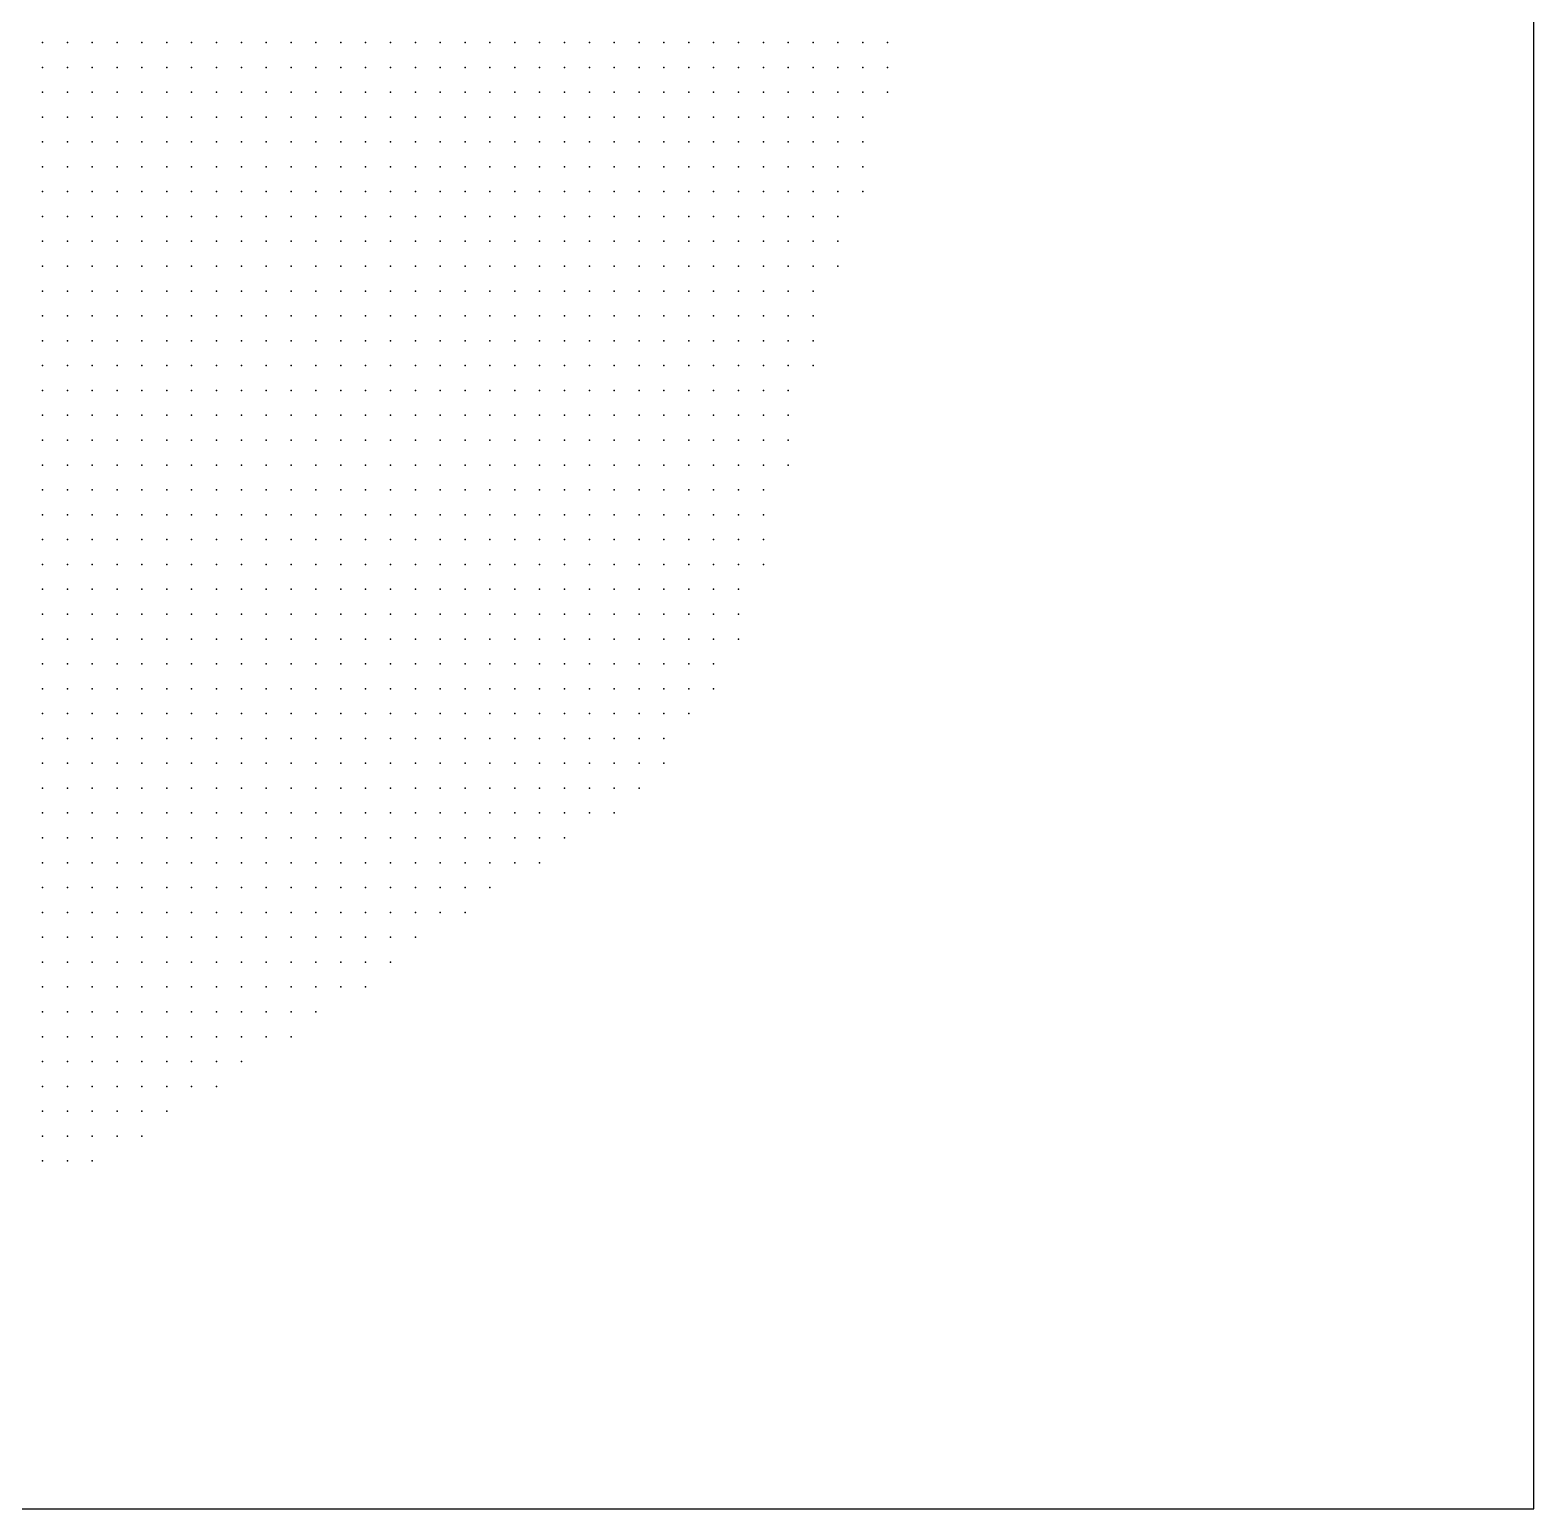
# Model space of a CAD drawing. Header units: millimetres. Extents: x 2848 to 6961, y 1568 to 7914.
# Drawn here: x 3367.8 to 3428.3, y 1590.3 to 1649.8 of the extents above; entities that cross this region are included whole.
import ezdxf

# ---------------------------------------------------------------- set-up
doc = ezdxf.new("R2010")
doc.units = ezdxf.units.MM
doc.header["$PDSIZE"] = -2

msp = doc.modelspace()

# ---------------------------------------------------------------- linework, layer by layer
msp.add_lwpolyline([(3308.282, 1590.289), (3428.282, 1590.289), (3428.282, 1710.289), (3308.282, 1710.289)], close=True)
at = {"color": 20, "true_color": 0xfc4306}
for p in [(3368.282, 1649.289), (3368.282, 1648.289), (3368.282, 1643.289), (3368.282, 1642.289), (3368.282, 1641.289)]:
    msp.add_point(p, dxfattribs=at)
at = {"color": 20, "true_color": 0xf83f00}
for p in [(3369.282, 1649.289), (3369.282, 1642.289), (3369.282, 1641.289)]:
    msp.add_point(p, dxfattribs=at)
at = {"color": 20, "true_color": 0xf63f00}
for p in [(3370.282, 1649.289), (3370.282, 1641.289), (3371.282, 1640.289), (3370.282, 1622.289), (3371.282, 1622.289), (3369.282, 1621.289), (3370.282, 1621.289), (3371.282, 1621.289), (3369.282, 1620.289), (3370.282, 1620.289), (3371.282, 1620.289), (3369.282, 1619.289), (3370.282, 1619.289), (3371.282, 1619.289), (3369.282, 1618.289), (3370.282, 1618.289), (3371.282, 1618.289), (3369.282, 1617.289), (3370.282, 1617.289), (3371.282, 1617.289), (3369.282, 1616.289), (3370.282, 1616.289), (3371.282, 1616.289), (3369.282, 1615.289), (3370.282, 1615.289), (3371.282, 1615.289)]:
    msp.add_point(p, dxfattribs=at)
at = {"color": 20, "true_color": 0xf53c00}
msp.add_point((3371.282, 1649.289), dxfattribs=at)
at = {"color": 20, "true_color": 0xf55221}
msp.add_point((3372.282, 1649.289), dxfattribs=at)
at = {"color": 21, "true_color": 0xfaa794}
for p in [(3373.282, 1649.289), (3373.282, 1627.289)]:
    msp.add_point(p, dxfattribs=at)
at = {"color": 7, "true_color": 0xfff4f2}
for p in [(3374.282, 1649.289), (3377.282, 1639.289)]:
    msp.add_point(p, dxfattribs=at)
at = {"color": 7, "true_color": 0xffffff}
for p in [(3375.282, 1649.289), (3376.282, 1649.289), (3377.282, 1649.289), (3378.282, 1649.289), (3379.282, 1649.289), (3380.282, 1649.289), (3381.282, 1649.289), (3382.282, 1649.289), (3383.282, 1649.289), (3384.282, 1649.289), (3385.282, 1649.289), (3373.282, 1648.289), (3374.282, 1648.289), (3375.282, 1648.289), (3376.282, 1648.289), (3377.282, 1648.289), (3378.282, 1648.289), (3379.282, 1648.289), (3380.282, 1648.289), (3381.282, 1648.289), (3382.282, 1648.289), (3383.282, 1648.289), (3384.282, 1648.289), (3385.282, 1648.289), (3372.282, 1647.289), (3373.282, 1647.289), (3374.282, 1647.289), (3375.282, 1647.289), (3376.282, 1647.289), (3377.282, 1647.289), (3378.282, 1647.289), (3379.282, 1647.289), (3380.282, 1647.289), (3381.282, 1647.289), (3382.282, 1647.289), (3383.282, 1647.289), (3384.282, 1647.289), (3385.282, 1647.289), (3370.282, 1646.289), (3371.282, 1646.289), (3372.282, 1646.289), (3373.282, 1646.289), (3374.282, 1646.289), (3375.282, 1646.289), (3376.282, 1646.289), (3377.282, 1646.289), (3378.282, 1646.289), (3379.282, 1646.289), (3380.282, 1646.289), (3381.282, 1646.289), (3382.282, 1646.289), (3383.282, 1646.289), (3384.282, 1646.289), (3385.282, 1646.289), (3386.282, 1646.289), (3370.282, 1645.289), (3371.282, 1645.289), (3372.282, 1645.289), (3373.282, 1645.289), (3374.282, 1645.289), (3375.282, 1645.289), (3376.282, 1645.289), (3377.282, 1645.289), (3378.282, 1645.289), (3379.282, 1645.289), (3380.282, 1645.289), (3381.282, 1645.289), (3382.282, 1645.289), (3383.282, 1645.289), (3384.282, 1645.289), (3385.282, 1645.289), (3386.282, 1645.289), (3371.282, 1644.289), (3372.282, 1644.289), (3373.282, 1644.289), (3374.282, 1644.289), (3375.282, 1644.289), (3376.282, 1644.289), (3377.282, 1644.289), (3378.282, 1644.289), (3379.282, 1644.289), (3380.282, 1644.289), (3381.282, 1644.289), (3382.282, 1644.289), (3383.282, 1644.289), (3384.282, 1644.289), (3385.282, 1644.289), (3386.282, 1644.289), (3372.282, 1643.289), (3373.282, 1643.289), (3374.282, 1643.289), (3375.282, 1643.289), (3376.282, 1643.289), (3377.282, 1643.289), (3378.282, 1643.289), (3379.282, 1643.289), (3380.282, 1643.289), (3381.282, 1643.289), (3382.282, 1643.289), (3383.282, 1643.289), (3384.282, 1643.289), (3385.282, 1643.289), (3386.282, 1643.289), (3373.282, 1642.289), (3374.282, 1642.289), (3375.282, 1642.289), (3376.282, 1642.289), (3377.282, 1642.289), (3378.282, 1642.289), (3379.282, 1642.289), (3380.282, 1642.289), (3381.282, 1642.289), (3382.282, 1642.289), (3383.282, 1642.289), (3384.282, 1642.289), (3385.282, 1642.289), (3386.282, 1642.289), (3375.282, 1641.289), (3376.282, 1641.289), (3377.282, 1641.289), (3378.282, 1641.289), (3379.282, 1641.289), (3380.282, 1641.289), (3381.282, 1641.289), (3382.282, 1641.289), (3383.282, 1641.289), (3384.282, 1641.289), (3385.282, 1641.289), (3386.282, 1641.289), (3376.282, 1640.289), (3377.282, 1640.289), (3378.282, 1640.289), (3379.282, 1640.289), (3380.282, 1640.289), (3381.282, 1640.289), (3382.282, 1640.289), (3383.282, 1640.289), (3384.282, 1640.289), (3385.282, 1640.289), (3378.282, 1639.289), (3379.282, 1639.289), (3380.282, 1639.289), (3381.282, 1639.289), (3382.282, 1639.289), (3383.282, 1639.289), (3384.282, 1639.289), (3380.282, 1638.289), (3381.282, 1638.289), (3382.282, 1638.289), (3383.282, 1638.289), (3368.282, 1637.289), (3369.282, 1637.289), (3370.282, 1637.289), (3368.282, 1636.289), (3369.282, 1636.289), (3370.282, 1636.289), (3371.282, 1636.289), (3372.282, 1636.289), (3373.282, 1636.289), (3368.282, 1635.289), (3369.282, 1635.289), (3370.282, 1635.289), (3371.282, 1635.289), (3372.282, 1635.289), (3373.282, 1635.289), (3374.282, 1635.289), (3375.282, 1635.289), (3368.282, 1634.289), (3369.282, 1634.289), (3370.282, 1634.289), (3371.282, 1634.289), (3372.282, 1634.289), (3373.282, 1634.289), (3374.282, 1634.289), (3375.282, 1634.289), (3376.282, 1634.289), (3377.282, 1634.289), (3368.282, 1633.289), (3369.282, 1633.289), (3370.282, 1633.289), (3371.282, 1633.289), (3372.282, 1633.289), (3373.282, 1633.289), (3374.282, 1633.289), (3375.282, 1633.289), (3376.282, 1633.289), (3377.282, 1633.289), (3378.282, 1633.289), (3379.282, 1633.289), (3368.282, 1632.289), (3369.282, 1632.289), (3370.282, 1632.289), (3371.282, 1632.289), (3372.282, 1632.289), (3373.282, 1632.289), (3374.282, 1632.289), (3375.282, 1632.289), (3376.282, 1632.289), (3377.282, 1632.289), (3378.282, 1632.289), (3368.282, 1631.289), (3369.282, 1631.289), (3370.282, 1631.289), (3371.282, 1631.289), (3372.282, 1631.289), (3373.282, 1631.289), (3374.282, 1631.289), (3375.282, 1631.289), (3376.282, 1631.289), (3368.282, 1630.289), (3369.282, 1630.289), (3370.282, 1630.289), (3371.282, 1630.289), (3372.282, 1630.289), (3373.282, 1630.289), (3374.282, 1630.289), (3375.282, 1630.289), (3368.282, 1629.289), (3369.282, 1629.289), (3370.282, 1629.289), (3371.282, 1629.289), (3372.282, 1629.289), (3373.282, 1629.289), (3374.282, 1629.289), (3368.282, 1628.289), (3369.282, 1628.289), (3370.282, 1628.289), (3371.282, 1628.289), (3372.282, 1628.289), (3368.282, 1627.289), (3369.282, 1627.289), (3370.282, 1627.289), (3371.282, 1627.289), (3368.282, 1626.289), (3369.282, 1626.289), (3370.282, 1626.289), (3368.282, 1625.289), (3369.282, 1625.289), (3368.282, 1624.289)]:
    msp.add_point(p, dxfattribs=at)
at = {"color": 21, "true_color": 0xf39073}
msp.add_point((3386.282, 1649.289), dxfattribs=at)
at = {"color": 20, "true_color": 0xec3b00}
msp.add_point((3387.282, 1649.289), dxfattribs=at)
at = {"color": 20, "true_color": 0xed4000}
for p in [(3388.282, 1649.289), (3389.282, 1649.289), (3390.282, 1649.289), (3391.282, 1649.289), (3392.282, 1649.289), (3393.282, 1649.289), (3394.282, 1649.289), (3395.282, 1649.289), (3396.282, 1649.289), (3397.282, 1649.289), (3398.282, 1649.289), (3399.282, 1649.289), (3400.282, 1649.289), (3388.282, 1648.289), (3389.282, 1648.289), (3390.282, 1648.289), (3391.282, 1648.289), (3392.282, 1648.289), (3393.282, 1648.289), (3394.282, 1648.289), (3395.282, 1648.289), (3396.282, 1648.289), (3397.282, 1648.289), (3398.282, 1648.289), (3399.282, 1648.289), (3389.282, 1647.289), (3390.282, 1647.289), (3391.282, 1647.289), (3392.282, 1647.289), (3393.282, 1647.289), (3394.282, 1647.289), (3395.282, 1647.289), (3396.282, 1647.289), (3397.282, 1647.289), (3398.282, 1647.289), (3399.282, 1647.289), (3389.282, 1646.289), (3390.282, 1646.289), (3391.282, 1646.289), (3392.282, 1646.289), (3393.282, 1646.289), (3394.282, 1646.289), (3395.282, 1646.289), (3396.282, 1646.289), (3397.282, 1646.289), (3398.282, 1646.289), (3399.282, 1646.289), (3390.282, 1645.289), (3391.282, 1645.289), (3392.282, 1645.289), (3393.282, 1645.289), (3394.282, 1645.289), (3395.282, 1645.289), (3396.282, 1645.289), (3397.282, 1645.289), (3398.282, 1645.289), (3399.282, 1645.289), (3390.282, 1644.289), (3391.282, 1644.289), (3392.282, 1644.289), (3393.282, 1644.289), (3394.282, 1644.289), (3395.282, 1644.289), (3396.282, 1644.289), (3397.282, 1644.289), (3398.282, 1644.289), (3390.282, 1643.289), (3391.282, 1643.289), (3390.282, 1642.289), (3391.282, 1642.289), (3389.282, 1641.289), (3390.282, 1641.289), (3391.282, 1641.289), (3389.282, 1640.289), (3390.282, 1640.289), (3391.282, 1640.289), (3388.282, 1639.289), (3389.282, 1639.289), (3390.282, 1639.289), (3391.282, 1639.289), (3388.282, 1638.289), (3389.282, 1638.289), (3390.282, 1638.289), (3391.282, 1638.289), (3387.282, 1637.289), (3388.282, 1637.289), (3389.282, 1637.289), (3390.282, 1637.289), (3391.282, 1637.289), (3385.282, 1636.289), (3386.282, 1636.289), (3387.282, 1636.289), (3388.282, 1636.289), (3389.282, 1636.289), (3390.282, 1636.289), (3391.282, 1636.289), (3384.282, 1635.289), (3385.282, 1635.289), (3386.282, 1635.289), (3387.282, 1635.289), (3388.282, 1635.289), (3389.282, 1635.289), (3390.282, 1635.289), (3391.282, 1635.289), (3382.282, 1634.289), (3383.282, 1634.289), (3384.282, 1634.289), (3385.282, 1634.289), (3386.282, 1634.289), (3387.282, 1634.289), (3388.282, 1634.289), (3389.282, 1634.289), (3390.282, 1634.289), (3391.282, 1634.289), (3382.282, 1633.289), (3383.282, 1633.289), (3384.282, 1633.289), (3385.282, 1633.289), (3386.282, 1633.289), (3387.282, 1633.289), (3388.282, 1633.289), (3389.282, 1633.289), (3390.282, 1633.289), (3391.282, 1633.289), (3382.282, 1632.289), (3383.282, 1632.289), (3384.282, 1632.289), (3385.282, 1632.289), (3386.282, 1632.289), (3387.282, 1632.289), (3388.282, 1632.289), (3389.282, 1632.289), (3390.282, 1632.289), (3391.282, 1632.289), (3381.282, 1631.289), (3382.282, 1631.289), (3383.282, 1631.289), (3384.282, 1631.289), (3385.282, 1631.289), (3386.282, 1631.289), (3387.282, 1631.289), (3388.282, 1631.289), (3389.282, 1631.289), (3390.282, 1631.289), (3391.282, 1631.289), (3381.282, 1630.289), (3382.282, 1630.289), (3383.282, 1630.289), (3384.282, 1630.289), (3385.282, 1630.289), (3386.282, 1630.289), (3387.282, 1630.289), (3388.282, 1630.289), (3389.282, 1630.289), (3390.282, 1630.289), (3391.282, 1630.289), (3381.282, 1629.289), (3382.282, 1629.289), (3383.282, 1629.289), (3384.282, 1629.289), (3385.282, 1629.289), (3386.282, 1629.289), (3387.282, 1629.289), (3388.282, 1629.289), (3389.282, 1629.289), (3390.282, 1629.289), (3391.282, 1629.289), (3381.282, 1628.289), (3382.282, 1628.289), (3383.282, 1628.289), (3384.282, 1628.289), (3385.282, 1628.289), (3386.282, 1628.289), (3387.282, 1628.289), (3388.282, 1628.289), (3389.282, 1628.289), (3390.282, 1628.289), (3391.282, 1628.289), (3381.282, 1627.289), (3382.282, 1627.289), (3383.282, 1627.289), (3384.282, 1627.289), (3385.282, 1627.289), (3386.282, 1627.289), (3387.282, 1627.289), (3388.282, 1627.289), (3389.282, 1627.289), (3390.282, 1627.289), (3391.282, 1627.289), (3381.282, 1626.289), (3382.282, 1626.289), (3383.282, 1626.289), (3384.282, 1626.289), (3385.282, 1626.289), (3386.282, 1626.289), (3387.282, 1626.289), (3388.282, 1626.289), (3389.282, 1626.289), (3390.282, 1626.289), (3391.282, 1626.289), (3381.282, 1625.289), (3382.282, 1625.289), (3383.282, 1625.289), (3384.282, 1625.289), (3385.282, 1625.289), (3386.282, 1625.289), (3387.282, 1625.289), (3388.282, 1625.289), (3389.282, 1625.289), (3390.282, 1625.289), (3391.282, 1625.289), (3381.282, 1624.289), (3382.282, 1624.289), (3383.282, 1624.289), (3384.282, 1624.289), (3385.282, 1624.289), (3386.282, 1624.289), (3387.282, 1624.289), (3388.282, 1624.289), (3389.282, 1624.289), (3390.282, 1624.289), (3391.282, 1624.289), (3381.282, 1623.289), (3382.282, 1623.289), (3383.282, 1623.289), (3384.282, 1623.289), (3385.282, 1623.289), (3386.282, 1623.289), (3387.282, 1623.289), (3388.282, 1623.289), (3389.282, 1623.289), (3390.282, 1623.289), (3391.282, 1623.289)]:
    msp.add_point(p, dxfattribs=at)
at = {"color": 20, "true_color": 0xf44b2b}
for p in [(3401.282, 1649.289), (3402.282, 1649.289), (3401.282, 1648.289), (3402.282, 1648.289), (3401.282, 1647.289), (3402.282, 1647.289), (3401.282, 1646.289), (3401.282, 1645.289), (3401.282, 1644.289), (3392.282, 1643.289), (3393.282, 1643.289), (3394.282, 1643.289), (3395.282, 1643.289), (3396.282, 1643.289), (3397.282, 1643.289), (3398.282, 1643.289), (3399.282, 1643.289), (3400.282, 1643.289), (3401.282, 1643.289), (3392.282, 1642.289), (3393.282, 1642.289), (3394.282, 1642.289), (3395.282, 1642.289), (3396.282, 1642.289), (3397.282, 1642.289), (3398.282, 1642.289), (3399.282, 1642.289), (3400.282, 1642.289), (3392.282, 1641.289), (3393.282, 1641.289), (3394.282, 1641.289), (3395.282, 1641.289), (3396.282, 1641.289), (3397.282, 1641.289), (3398.282, 1641.289), (3399.282, 1641.289), (3400.282, 1641.289), (3392.282, 1640.289), (3393.282, 1640.289), (3394.282, 1640.289), (3395.282, 1640.289), (3396.282, 1640.289), (3397.282, 1640.289), (3398.282, 1640.289), (3399.282, 1640.289), (3400.282, 1640.289), (3392.282, 1639.289), (3393.282, 1639.289), (3394.282, 1639.289), (3395.282, 1639.289), (3396.282, 1639.289), (3397.282, 1639.289), (3398.282, 1639.289), (3399.282, 1639.289), (3392.282, 1638.289), (3393.282, 1638.289), (3394.282, 1638.289), (3395.282, 1638.289), (3396.282, 1638.289), (3397.282, 1638.289), (3398.282, 1638.289), (3399.282, 1638.289), (3392.282, 1637.289), (3393.282, 1637.289), (3394.282, 1637.289), (3395.282, 1637.289), (3396.282, 1637.289), (3397.282, 1637.289), (3398.282, 1637.289), (3399.282, 1637.289), (3392.282, 1636.289), (3393.282, 1636.289), (3394.282, 1636.289), (3395.282, 1636.289), (3396.282, 1636.289), (3397.282, 1636.289), (3398.282, 1636.289), (3399.282, 1636.289), (3392.282, 1635.289), (3393.282, 1635.289), (3394.282, 1635.289), (3395.282, 1635.289), (3396.282, 1635.289), (3397.282, 1635.289), (3398.282, 1635.289), (3392.282, 1634.289), (3393.282, 1634.289), (3394.282, 1634.289), (3395.282, 1634.289), (3396.282, 1634.289), (3397.282, 1634.289), (3398.282, 1634.289), (3392.282, 1633.289), (3393.282, 1633.289), (3394.282, 1633.289), (3395.282, 1633.289), (3396.282, 1633.289), (3397.282, 1633.289), (3398.282, 1633.289), (3392.282, 1632.289), (3393.282, 1632.289), (3394.282, 1632.289), (3395.282, 1632.289), (3396.282, 1632.289), (3397.282, 1632.289), (3398.282, 1632.289), (3392.282, 1631.289), (3393.282, 1631.289), (3394.282, 1631.289), (3395.282, 1631.289), (3396.282, 1631.289), (3397.282, 1631.289), (3392.282, 1630.289), (3393.282, 1630.289), (3394.282, 1630.289), (3395.282, 1630.289), (3396.282, 1630.289), (3397.282, 1630.289), (3392.282, 1629.289), (3393.282, 1629.289), (3394.282, 1629.289), (3395.282, 1629.289), (3396.282, 1629.289), (3397.282, 1629.289), (3392.282, 1628.289), (3393.282, 1628.289), (3394.282, 1628.289), (3395.282, 1628.289), (3396.282, 1628.289), (3397.282, 1628.289), (3392.282, 1627.289), (3393.282, 1627.289), (3394.282, 1627.289), (3395.282, 1627.289), (3396.282, 1627.289), (3392.282, 1626.289), (3393.282, 1626.289), (3394.282, 1626.289), (3395.282, 1626.289), (3396.282, 1626.289), (3392.282, 1625.289), (3393.282, 1625.289), (3394.282, 1625.289), (3395.282, 1625.289), (3396.282, 1625.289), (3392.282, 1624.289), (3393.282, 1624.289), (3394.282, 1624.289), (3395.282, 1624.289), (3392.282, 1623.289), (3393.282, 1623.289), (3394.282, 1623.289), (3395.282, 1623.289), (3381.282, 1622.289), (3382.282, 1622.289), (3383.282, 1622.289), (3384.282, 1622.289), (3385.282, 1622.289), (3386.282, 1622.289), (3387.282, 1622.289), (3388.282, 1622.289), (3389.282, 1622.289), (3390.282, 1622.289), (3391.282, 1622.289), (3392.282, 1622.289), (3393.282, 1622.289), (3394.282, 1622.289), (3381.282, 1621.289), (3382.282, 1621.289), (3383.282, 1621.289), (3384.282, 1621.289), (3385.282, 1621.289), (3386.282, 1621.289), (3387.282, 1621.289), (3388.282, 1621.289), (3389.282, 1621.289), (3390.282, 1621.289), (3391.282, 1621.289), (3392.282, 1621.289), (3393.282, 1621.289), (3381.282, 1620.289), (3382.282, 1620.289), (3383.282, 1620.289), (3384.282, 1620.289), (3385.282, 1620.289), (3386.282, 1620.289), (3387.282, 1620.289), (3388.282, 1620.289), (3389.282, 1620.289), (3390.282, 1620.289), (3391.282, 1620.289), (3392.282, 1620.289), (3393.282, 1620.289), (3381.282, 1619.289), (3382.282, 1619.289), (3383.282, 1619.289), (3384.282, 1619.289), (3385.282, 1619.289), (3386.282, 1619.289), (3387.282, 1619.289), (3388.282, 1619.289), (3389.282, 1619.289), (3390.282, 1619.289), (3391.282, 1619.289), (3392.282, 1619.289), (3381.282, 1618.289), (3382.282, 1618.289), (3383.282, 1618.289), (3384.282, 1618.289), (3385.282, 1618.289), (3386.282, 1618.289), (3387.282, 1618.289), (3388.282, 1618.289), (3389.282, 1618.289), (3390.282, 1618.289), (3391.282, 1618.289), (3381.282, 1617.289), (3382.282, 1617.289), (3383.282, 1617.289), (3384.282, 1617.289), (3385.282, 1617.289), (3386.282, 1617.289), (3387.282, 1617.289), (3388.282, 1617.289), (3389.282, 1617.289), (3381.282, 1616.289), (3382.282, 1616.289), (3383.282, 1616.289), (3384.282, 1616.289), (3385.282, 1616.289), (3386.282, 1616.289), (3387.282, 1616.289), (3388.282, 1616.289), (3381.282, 1615.289), (3382.282, 1615.289), (3383.282, 1615.289), (3384.282, 1615.289), (3385.282, 1615.289), (3386.282, 1615.289), (3368.282, 1614.289), (3369.282, 1614.289), (3370.282, 1614.289), (3371.282, 1614.289), (3372.282, 1614.289), (3373.282, 1614.289), (3374.282, 1614.289), (3375.282, 1614.289), (3376.282, 1614.289), (3377.282, 1614.289), (3378.282, 1614.289), (3379.282, 1614.289), (3380.282, 1614.289), (3381.282, 1614.289), (3382.282, 1614.289), (3383.282, 1614.289), (3384.282, 1614.289), (3385.282, 1614.289), (3368.282, 1613.289), (3369.282, 1613.289), (3370.282, 1613.289), (3371.282, 1613.289), (3372.282, 1613.289), (3373.282, 1613.289), (3374.282, 1613.289), (3375.282, 1613.289), (3376.282, 1613.289), (3377.282, 1613.289), (3378.282, 1613.289), (3379.282, 1613.289), (3380.282, 1613.289), (3381.282, 1613.289), (3382.282, 1613.289), (3383.282, 1613.289), (3368.282, 1612.289), (3369.282, 1612.289), (3370.282, 1612.289), (3371.282, 1612.289), (3372.282, 1612.289), (3373.282, 1612.289), (3374.282, 1612.289), (3375.282, 1612.289), (3376.282, 1612.289), (3377.282, 1612.289), (3378.282, 1612.289), (3379.282, 1612.289), (3380.282, 1612.289), (3381.282, 1612.289), (3382.282, 1612.289), (3368.282, 1611.289), (3369.282, 1611.289), (3370.282, 1611.289), (3371.282, 1611.289), (3372.282, 1611.289), (3373.282, 1611.289), (3374.282, 1611.289), (3375.282, 1611.289), (3376.282, 1611.289), (3377.282, 1611.289), (3378.282, 1611.289), (3379.282, 1611.289), (3380.282, 1611.289), (3381.282, 1611.289), (3368.282, 1610.289), (3369.282, 1610.289), (3370.282, 1610.289), (3371.282, 1610.289), (3372.282, 1610.289), (3373.282, 1610.289), (3374.282, 1610.289), (3375.282, 1610.289), (3376.282, 1610.289), (3377.282, 1610.289), (3378.282, 1610.289), (3379.282, 1610.289), (3368.282, 1609.289), (3369.282, 1609.289), (3370.282, 1609.289), (3371.282, 1609.289), (3372.282, 1609.289), (3373.282, 1609.289), (3374.282, 1609.289), (3375.282, 1609.289), (3376.282, 1609.289), (3377.282, 1609.289), (3378.282, 1609.289), (3368.282, 1608.289), (3369.282, 1608.289), (3370.282, 1608.289), (3371.282, 1608.289), (3372.282, 1608.289), (3373.282, 1608.289), (3374.282, 1608.289), (3375.282, 1608.289), (3376.282, 1608.289), (3368.282, 1607.289), (3369.282, 1607.289), (3370.282, 1607.289), (3371.282, 1607.289), (3372.282, 1607.289), (3373.282, 1607.289), (3374.282, 1607.289), (3375.282, 1607.289), (3368.282, 1606.289), (3369.282, 1606.289), (3370.282, 1606.289), (3371.282, 1606.289), (3372.282, 1606.289), (3373.282, 1606.289), (3368.282, 1605.289), (3369.282, 1605.289), (3370.282, 1605.289), (3371.282, 1605.289), (3372.282, 1605.289), (3368.282, 1604.289), (3369.282, 1604.289), (3370.282, 1604.289)]:
    msp.add_point(p, dxfattribs=at)
at = {"color": 20, "true_color": 0xf83d00}
msp.add_point((3369.282, 1648.289), dxfattribs=at)
at = {"color": 20, "true_color": 0xf74005}
msp.add_point((3370.282, 1648.289), dxfattribs=at)
at = {"color": 11, "true_color": 0xfa7755}
msp.add_point((3371.282, 1648.289), dxfattribs=at)
at = {"color": 254, "true_color": 0xfdd6cd}
msp.add_point((3372.282, 1648.289), dxfattribs=at)
at = {"color": 254, "true_color": 0xfac2b5}
msp.add_point((3386.282, 1648.289), dxfattribs=at)
at = {"color": 20, "true_color": 0xee420d}
msp.add_point((3387.282, 1648.289), dxfattribs=at)
at = {"color": 20, "true_color": 0xed3f00}
for p in [(3400.282, 1648.289), (3399.282, 1644.289), (3387.282, 1638.289), (3386.282, 1637.289), (3381.282, 1634.289)]:
    msp.add_point(p, dxfattribs=at)
at = {"color": 20, "true_color": 0xfc4104}
msp.add_point((3368.282, 1647.289), dxfattribs=at)
at = {"color": 20, "true_color": 0xfb4d1a}
msp.add_point((3369.282, 1647.289), dxfattribs=at)
at = {"color": 21, "true_color": 0xfda68e}
msp.add_point((3370.282, 1647.289), dxfattribs=at)
at = {"color": 7, "true_color": 0xfff2ef}
msp.add_point((3371.282, 1647.289), dxfattribs=at)
at = {"color": 7, "true_color": 0xfef0ed}
msp.add_point((3386.282, 1647.289), dxfattribs=at)
at = {"color": 13, "true_color": 0xf26741}
msp.add_point((3387.282, 1647.289), dxfattribs=at)
at = {"color": 20, "true_color": 0xed3c00}
for p in [(3388.282, 1647.289), (3400.282, 1646.289), (3389.282, 1644.289), (3388.282, 1640.289), (3382.282, 1635.289)]:
    msp.add_point(p, dxfattribs=at)
at = {"color": 20, "true_color": 0xed3e00}
for p in [(3400.282, 1647.289), (3389.282, 1645.289), (3389.282, 1642.289), (3381.282, 1635.289), (3383.282, 1635.289)]:
    msp.add_point(p, dxfattribs=at)
at = {"color": 20, "true_color": 0xfc4005}
msp.add_point((3368.282, 1646.289), dxfattribs=at)
at = {"color": 21, "true_color": 0xfea68e}
msp.add_point((3369.282, 1646.289), dxfattribs=at)
at = {"color": 21, "true_color": 0xfaa996}
msp.add_point((3387.282, 1646.289), dxfattribs=at)
at = {"color": 20, "true_color": 0xee3f04}
for p in [(3388.282, 1646.289), (3387.282, 1639.289)]:
    msp.add_point(p, dxfattribs=at)
at = {"color": 20, "true_color": 0xfc4107}
msp.add_point((3368.282, 1645.289), dxfattribs=at)
at = {"color": 31, "true_color": 0xfdb6a4}
msp.add_point((3369.282, 1645.289), dxfattribs=at)
at = {"color": 7, "true_color": 0xfee5de}
msp.add_point((3387.282, 1645.289), dxfattribs=at)
at = {"color": 20, "true_color": 0xf15929}
msp.add_point((3388.282, 1645.289), dxfattribs=at)
at = {"color": 20, "true_color": 0xec3d00}
msp.add_point((3400.282, 1645.289), dxfattribs=at)
at = {"color": 20, "true_color": 0xfc4003}
msp.add_point((3368.282, 1644.289), dxfattribs=at)
at = {"color": 30, "true_color": 0xfb6237}
msp.add_point((3369.282, 1644.289), dxfattribs=at)
at = {"color": 254, "true_color": 0xfed7ce}
msp.add_point((3370.282, 1644.289), dxfattribs=at)
at = {"color": 7, "true_color": 0xfff7f5}
msp.add_point((3387.282, 1644.289), dxfattribs=at)
at = {"color": 11, "true_color": 0xf57854}
msp.add_point((3388.282, 1644.289), dxfattribs=at)
at = {"color": 20, "true_color": 0xeb4b17}
msp.add_point((3400.282, 1644.289), dxfattribs=at)
at = {"color": 20, "true_color": 0xf93c00}
msp.add_point((3369.282, 1643.289), dxfattribs=at)
at = {"color": 20, "true_color": 0xf95e2f}
msp.add_point((3370.282, 1643.289), dxfattribs=at)
at = {"color": 254, "true_color": 0xfccebf}
msp.add_point((3371.282, 1643.289), dxfattribs=at)
at = {"color": 7, "true_color": 0xfdf7f5}
msp.add_point((3387.282, 1643.289), dxfattribs=at)
at = {"color": 23, "true_color": 0xf07755}
msp.add_point((3388.282, 1643.289), dxfattribs=at)
at = {"color": 20, "true_color": 0xed3b00}
msp.add_point((3389.282, 1643.289), dxfattribs=at)
at = {"color": 20, "true_color": 0xf63d00}
for p in [(3370.282, 1642.289), (3369.282, 1622.289)]:
    msp.add_point(p, dxfattribs=at)
at = {"color": 20, "true_color": 0xf65321}
msp.add_point((3371.282, 1642.289), dxfattribs=at)
at = {"color": 31, "true_color": 0xfdc1b3}
msp.add_point((3372.282, 1642.289), dxfattribs=at)
at = {"color": 7, "true_color": 0xfeeae6}
msp.add_point((3387.282, 1642.289), dxfattribs=at)
at = {"color": 20, "true_color": 0xf15e31}
msp.add_point((3388.282, 1642.289), dxfattribs=at)
at = {"color": 20, "true_color": 0xf63c00}
msp.add_point((3371.282, 1641.289), dxfattribs=at)
at = {"color": 20, "true_color": 0xf64e1c}
msp.add_point((3372.282, 1641.289), dxfattribs=at)
at = {"color": 31, "true_color": 0xfab5a4}
msp.add_point((3373.282, 1641.289), dxfattribs=at)
at = {"color": 7, "true_color": 0xfefdfd}
msp.add_point((3374.282, 1641.289), dxfattribs=at)
at = {"color": 31, "true_color": 0xf7b6a5}
msp.add_point((3387.282, 1641.289), dxfattribs=at)
at = {"color": 20, "true_color": 0xed4009}
msp.add_point((3388.282, 1641.289), dxfattribs=at)
at = {"color": 20, "true_color": 0xfc3e01}
msp.add_point((3368.282, 1640.289), dxfattribs=at)
at = {"color": 20, "true_color": 0xf83c00}
msp.add_point((3369.282, 1640.289), dxfattribs=at)
at = {"color": 20, "true_color": 0xf63e00}
msp.add_point((3370.282, 1640.289), dxfattribs=at)
at = {"color": 20, "true_color": 0xf23d00}
for p in [(3372.282, 1640.289), (3375.282, 1638.289), (3374.282, 1626.289)]:
    msp.add_point(p, dxfattribs=at)
at = {"color": 20, "true_color": 0xf14613}
msp.add_point((3373.282, 1640.289), dxfattribs=at)
at = {"color": 21, "true_color": 0xf79b85}
msp.add_point((3374.282, 1640.289), dxfattribs=at)
at = {"color": 7, "true_color": 0xffefec}
msp.add_point((3375.282, 1640.289), dxfattribs=at)
at = {"color": 7, "true_color": 0xfeeeec}
msp.add_point((3386.282, 1640.289), dxfattribs=at)
at = {"color": 13, "true_color": 0xf26b47}
msp.add_point((3387.282, 1640.289), dxfattribs=at)
at = {"color": 21, "true_color": 0xfe9276}
msp.add_point((3368.282, 1639.289), dxfattribs=at)
at = {"color": 13, "true_color": 0xfc6c44}
msp.add_point((3369.282, 1639.289), dxfattribs=at)
at = {"color": 20, "true_color": 0xfa4710}
msp.add_point((3370.282, 1639.289), dxfattribs=at)
at = {"color": 20, "true_color": 0xf63b00}
msp.add_point((3371.282, 1639.289), dxfattribs=at)
at = {"color": 20, "true_color": 0xf23e00}
for p in [(3372.282, 1639.289), (3373.282, 1639.289), (3373.282, 1625.289)]:
    msp.add_point(p, dxfattribs=at)
at = {"color": 20, "true_color": 0xf13c03}
msp.add_point((3374.282, 1639.289), dxfattribs=at)
at = {"color": 13, "true_color": 0xf66e48}
msp.add_point((3375.282, 1639.289), dxfattribs=at)
at = {"color": 31, "true_color": 0xfcc2b4}
msp.add_point((3376.282, 1639.289), dxfattribs=at)
at = {"color": 7, "true_color": 0xfffbfa}
for p in [(3385.282, 1639.289), (3371.282, 1637.289)]:
    msp.add_point(p, dxfattribs=at)
at = {"color": 21, "true_color": 0xf6987a}
msp.add_point((3386.282, 1639.289), dxfattribs=at)
at = {"color": 7, "true_color": 0xfffdfd}
for p in [(3368.282, 1638.289), (3373.282, 1628.289)]:
    msp.add_point(p, dxfattribs=at)
at = {"color": 7, "true_color": 0xfff2ee}
msp.add_point((3369.282, 1638.289), dxfattribs=at)
at = {"color": 254, "true_color": 0xffc6b7}
msp.add_point((3370.282, 1638.289), dxfattribs=at)
at = {"color": 11, "true_color": 0xfb8668}
msp.add_point((3371.282, 1638.289), dxfattribs=at)
at = {"color": 20, "true_color": 0xf55120}
msp.add_point((3372.282, 1638.289), dxfattribs=at)
at = {"color": 20, "true_color": 0xf23e02}
msp.add_point((3373.282, 1638.289), dxfattribs=at)
at = {"color": 20, "true_color": 0xf23c00}
for p in [(3374.282, 1638.289), (3375.282, 1627.289)]:
    msp.add_point(p, dxfattribs=at)
at = {"color": 20, "true_color": 0xf3450e}
msp.add_point((3376.282, 1638.289), dxfattribs=at)
at = {"color": 13, "true_color": 0xf6724c}
msp.add_point((3377.282, 1638.289), dxfattribs=at)
at = {"color": 31, "true_color": 0xfabaa7}
msp.add_point((3378.282, 1638.289), dxfattribs=at)
at = {"color": 7, "true_color": 0xfff1ed}
msp.add_point((3379.282, 1638.289), dxfattribs=at)
at = {"color": 7, "true_color": 0xfef5f3}
msp.add_point((3384.282, 1638.289), dxfattribs=at)
at = {"color": 21, "true_color": 0xf69a80}
msp.add_point((3385.282, 1638.289), dxfattribs=at)
at = {"color": 20, "true_color": 0xed450b}
msp.add_point((3386.282, 1638.289), dxfattribs=at)
at = {"color": 254, "true_color": 0xfdddd5}
msp.add_point((3372.282, 1637.289), dxfattribs=at)
at = {"color": 21, "true_color": 0xf89c86}
msp.add_point((3373.282, 1637.289), dxfattribs=at)
at = {"color": 20, "true_color": 0xf1592f}
msp.add_point((3374.282, 1637.289), dxfattribs=at)
at = {"color": 20, "true_color": 0xf03c03}
msp.add_point((3375.282, 1637.289), dxfattribs=at)
at = {"color": 20, "true_color": 0xf13c00}
msp.add_point((3376.282, 1637.289), dxfattribs=at)
at = {"color": 20, "true_color": 0xef3b00}
msp.add_point((3377.282, 1637.289), dxfattribs=at)
at = {"color": 20, "true_color": 0xf04108}
msp.add_point((3378.282, 1637.289), dxfattribs=at)
at = {"color": 13, "true_color": 0xf46b41}
msp.add_point((3379.282, 1637.289), dxfattribs=at)
at = {"color": 31, "true_color": 0xf8b29f}
msp.add_point((3380.282, 1637.289), dxfattribs=at)
at = {"color": 7, "true_color": 0xfdeae6}
msp.add_point((3381.282, 1637.289), dxfattribs=at)
at = {"color": 7, "true_color": 0xfef7f6}
msp.add_point((3382.282, 1637.289), dxfattribs=at)
at = {"color": 254, "true_color": 0xfde3dd}
msp.add_point((3383.282, 1637.289), dxfattribs=at)
at = {"color": 11, "true_color": 0xf68669}
msp.add_point((3384.282, 1637.289), dxfattribs=at)
at = {"color": 20, "true_color": 0xee3f05}
msp.add_point((3385.282, 1637.289), dxfattribs=at)
at = {"color": 7, "true_color": 0xfce6e1}
for p in [(3374.282, 1636.289), (3376.282, 1635.289)]:
    msp.add_point(p, dxfattribs=at)
at = {"color": 21, "true_color": 0xf6a38e}
msp.add_point((3375.282, 1636.289), dxfattribs=at)
at = {"color": 20, "true_color": 0xf15c32}
msp.add_point((3376.282, 1636.289), dxfattribs=at)
at = {"color": 20, "true_color": 0xee3c03}
msp.add_point((3377.282, 1636.289), dxfattribs=at)
at = {"color": 20, "true_color": 0xef3c00}
for p in [(3378.282, 1636.289), (3379.282, 1636.289), (3379.282, 1630.289)]:
    msp.add_point(p, dxfattribs=at)
at = {"color": 20, "true_color": 0xee4107}
msp.add_point((3380.282, 1636.289), dxfattribs=at)
at = {"color": 20, "true_color": 0xf15f30}
msp.add_point((3381.282, 1636.289), dxfattribs=at)
at = {"color": 13, "true_color": 0xef724d}
msp.add_point((3382.282, 1636.289), dxfattribs=at)
at = {"color": 20, "true_color": 0xef5826}
msp.add_point((3383.282, 1636.289), dxfattribs=at)
at = {"color": 20, "true_color": 0xed3e02}
msp.add_point((3384.282, 1636.289), dxfattribs=at)
at = {"color": 21, "true_color": 0xf6a18d}
msp.add_point((3377.282, 1635.289), dxfattribs=at)
at = {"color": 20, "true_color": 0xf0592f}
msp.add_point((3378.282, 1635.289), dxfattribs=at)
at = {"color": 20, "true_color": 0xee3c02}
msp.add_point((3379.282, 1635.289), dxfattribs=at)
at = {"color": 20, "true_color": 0xef3d00}
msp.add_point((3380.282, 1635.289), dxfattribs=at)
at = {"color": 7, "true_color": 0xfce5df}
msp.add_point((3378.282, 1634.289), dxfattribs=at)
at = {"color": 21, "true_color": 0xf9a089}
msp.add_point((3379.282, 1634.289), dxfattribs=at)
at = {"color": 20, "true_color": 0xf15322}
msp.add_point((3380.282, 1634.289), dxfattribs=at)
at = {"color": 21, "true_color": 0xf7ab96}
msp.add_point((3380.282, 1633.289), dxfattribs=at)
at = {"color": 20, "true_color": 0xed4105}
msp.add_point((3381.282, 1633.289), dxfattribs=at)
at = {"color": 254, "true_color": 0xfddfd7}
msp.add_point((3379.282, 1632.289), dxfattribs=at)
at = {"color": 23, "true_color": 0xf47652}
msp.add_point((3380.282, 1632.289), dxfattribs=at)
at = {"color": 20, "true_color": 0xed3f01}
msp.add_point((3381.282, 1632.289), dxfattribs=at)
at = {"color": 7, "true_color": 0xfffcfb}
msp.add_point((3377.282, 1631.289), dxfattribs=at)
at = {"color": 31, "true_color": 0xfcbfb1}
msp.add_point((3378.282, 1631.289), dxfattribs=at)
at = {"color": 20, "true_color": 0xf25c2f}
msp.add_point((3379.282, 1631.289), dxfattribs=at)
at = {"color": 20, "true_color": 0xee3c00}
msp.add_point((3380.282, 1631.289), dxfattribs=at)
at = {"color": 7, "true_color": 0xfeeeeb}
msp.add_point((3376.282, 1630.289), dxfattribs=at)
at = {"color": 21, "true_color": 0xf9967c}
msp.add_point((3377.282, 1630.289), dxfattribs=at)
at = {"color": 20, "true_color": 0xf24813}
msp.add_point((3378.282, 1630.289), dxfattribs=at)
at = {"color": 20, "true_color": 0xef3f00}
for p in [(3380.282, 1630.289), (3379.282, 1629.289), (3380.282, 1629.289), (3377.282, 1628.289), (3378.282, 1628.289), (3379.282, 1628.289), (3380.282, 1628.289), (3377.282, 1627.289), (3378.282, 1627.289), (3379.282, 1627.289), (3380.282, 1627.289), (3377.282, 1626.289), (3378.282, 1626.289), (3379.282, 1626.289), (3380.282, 1626.289), (3377.282, 1625.289), (3378.282, 1625.289), (3379.282, 1625.289), (3380.282, 1625.289), (3377.282, 1624.289), (3378.282, 1624.289), (3379.282, 1624.289), (3380.282, 1624.289), (3377.282, 1623.289), (3378.282, 1623.289), (3379.282, 1623.289), (3380.282, 1623.289), (3377.282, 1622.289), (3378.282, 1622.289), (3379.282, 1622.289), (3380.282, 1622.289), (3377.282, 1621.289), (3378.282, 1621.289), (3379.282, 1621.289), (3380.282, 1621.289), (3377.282, 1620.289), (3378.282, 1620.289), (3379.282, 1620.289), (3380.282, 1620.289), (3377.282, 1619.289), (3378.282, 1619.289), (3379.282, 1619.289), (3380.282, 1619.289), (3377.282, 1618.289), (3378.282, 1618.289), (3379.282, 1618.289), (3380.282, 1618.289), (3377.282, 1617.289), (3378.282, 1617.289), (3379.282, 1617.289), (3380.282, 1617.289), (3377.282, 1616.289), (3378.282, 1616.289), (3379.282, 1616.289), (3380.282, 1616.289), (3377.282, 1615.289), (3378.282, 1615.289), (3379.282, 1615.289), (3380.282, 1615.289)]:
    msp.add_point(p, dxfattribs=at)
at = {"color": 254, "true_color": 0xfcd5ca}
msp.add_point((3375.282, 1629.289), dxfattribs=at)
at = {"color": 13, "true_color": 0xf36f4b}
msp.add_point((3376.282, 1629.289), dxfattribs=at)
at = {"color": 20, "true_color": 0xef3d03}
msp.add_point((3377.282, 1629.289), dxfattribs=at)
at = {"color": 20, "true_color": 0xef3e00}
msp.add_point((3378.282, 1629.289), dxfattribs=at)
at = {"color": 31, "true_color": 0xfcbeaf}
msp.add_point((3374.282, 1628.289), dxfattribs=at)
at = {"color": 20, "true_color": 0xf35627}
msp.add_point((3375.282, 1628.289), dxfattribs=at)
at = {"color": 20, "true_color": 0xf03b00}
msp.add_point((3376.282, 1628.289), dxfattribs=at)
at = {"color": 7, "true_color": 0xfffaf8}
msp.add_point((3372.282, 1627.289), dxfattribs=at)
at = {"color": 20, "true_color": 0xf34817}
msp.add_point((3374.282, 1627.289), dxfattribs=at)
at = {"color": 20, "true_color": 0xf13f00}
for p in [(3376.282, 1627.289), (3376.282, 1626.289), (3376.282, 1625.289), (3376.282, 1624.289), (3376.282, 1623.289), (3376.282, 1622.289), (3376.282, 1621.289), (3376.282, 1620.289), (3376.282, 1619.289), (3376.282, 1618.289), (3376.282, 1617.289), (3376.282, 1616.289), (3376.282, 1615.289)]:
    msp.add_point(p, dxfattribs=at)
at = {"color": 7, "true_color": 0xfff3f0}
msp.add_point((3371.282, 1626.289), dxfattribs=at)
at = {"color": 21, "true_color": 0xf99374}
msp.add_point((3372.282, 1626.289), dxfattribs=at)
at = {"color": 20, "true_color": 0xf4430a}
msp.add_point((3373.282, 1626.289), dxfattribs=at)
at = {"color": 20, "true_color": 0xf23f00}
for p in [(3375.282, 1626.289), (3374.282, 1625.289), (3375.282, 1625.289), (3372.282, 1624.289), (3373.282, 1624.289), (3374.282, 1624.289), (3375.282, 1624.289), (3372.282, 1623.289), (3373.282, 1623.289), (3374.282, 1623.289), (3375.282, 1623.289), (3372.282, 1622.289), (3373.282, 1622.289), (3374.282, 1622.289), (3375.282, 1622.289), (3372.282, 1621.289), (3373.282, 1621.289), (3374.282, 1621.289), (3375.282, 1621.289), (3372.282, 1620.289), (3373.282, 1620.289), (3374.282, 1620.289), (3375.282, 1620.289), (3372.282, 1619.289), (3373.282, 1619.289), (3374.282, 1619.289), (3375.282, 1619.289), (3372.282, 1618.289), (3373.282, 1618.289), (3374.282, 1618.289), (3375.282, 1618.289), (3372.282, 1617.289), (3373.282, 1617.289), (3374.282, 1617.289), (3375.282, 1617.289), (3372.282, 1616.289), (3373.282, 1616.289), (3374.282, 1616.289), (3375.282, 1616.289), (3372.282, 1615.289), (3373.282, 1615.289), (3374.282, 1615.289), (3375.282, 1615.289)]:
    msp.add_point(p, dxfattribs=at)
at = {"color": 7, "true_color": 0xffece8}
msp.add_point((3370.282, 1625.289), dxfattribs=at)
at = {"color": 11, "true_color": 0xf98466}
msp.add_point((3371.282, 1625.289), dxfattribs=at)
at = {"color": 20, "true_color": 0xf33e02}
msp.add_point((3372.282, 1625.289), dxfattribs=at)
at = {"color": 254, "true_color": 0xfee2db}
msp.add_point((3369.282, 1624.289), dxfattribs=at)
at = {"color": 11, "true_color": 0xfb7452}
msp.add_point((3370.282, 1624.289), dxfattribs=at)
at = {"color": 20, "true_color": 0xf73d01}
msp.add_point((3371.282, 1624.289), dxfattribs=at)
at = {"color": 21, "true_color": 0xfdaa94}
msp.add_point((3368.282, 1623.289), dxfattribs=at)
at = {"color": 13, "true_color": 0xfb653b}
msp.add_point((3369.282, 1623.289), dxfattribs=at)
at = {"color": 20, "true_color": 0xf73d00}
msp.add_point((3370.282, 1623.289), dxfattribs=at)
at = {"color": 20, "true_color": 0xf53f00}
msp.add_point((3371.282, 1623.289), dxfattribs=at)
at = {"color": 20, "true_color": 0xfb460b}
msp.add_point((3368.282, 1622.289), dxfattribs=at)
at = {"color": 20, "true_color": 0xfa440a}
for p in [(3368.282, 1621.289), (3368.282, 1620.289), (3368.282, 1619.289), (3368.282, 1618.289), (3368.282, 1617.289)]:
    msp.add_point(p, dxfattribs=at)
at = {"color": 20, "true_color": 0xfb470c}
msp.add_point((3368.282, 1616.289), dxfattribs=at)
at = {"color": 20, "true_color": 0xfb490d}
msp.add_point((3368.282, 1615.289), dxfattribs=at)

doc.saveas('drawing.dxf')
